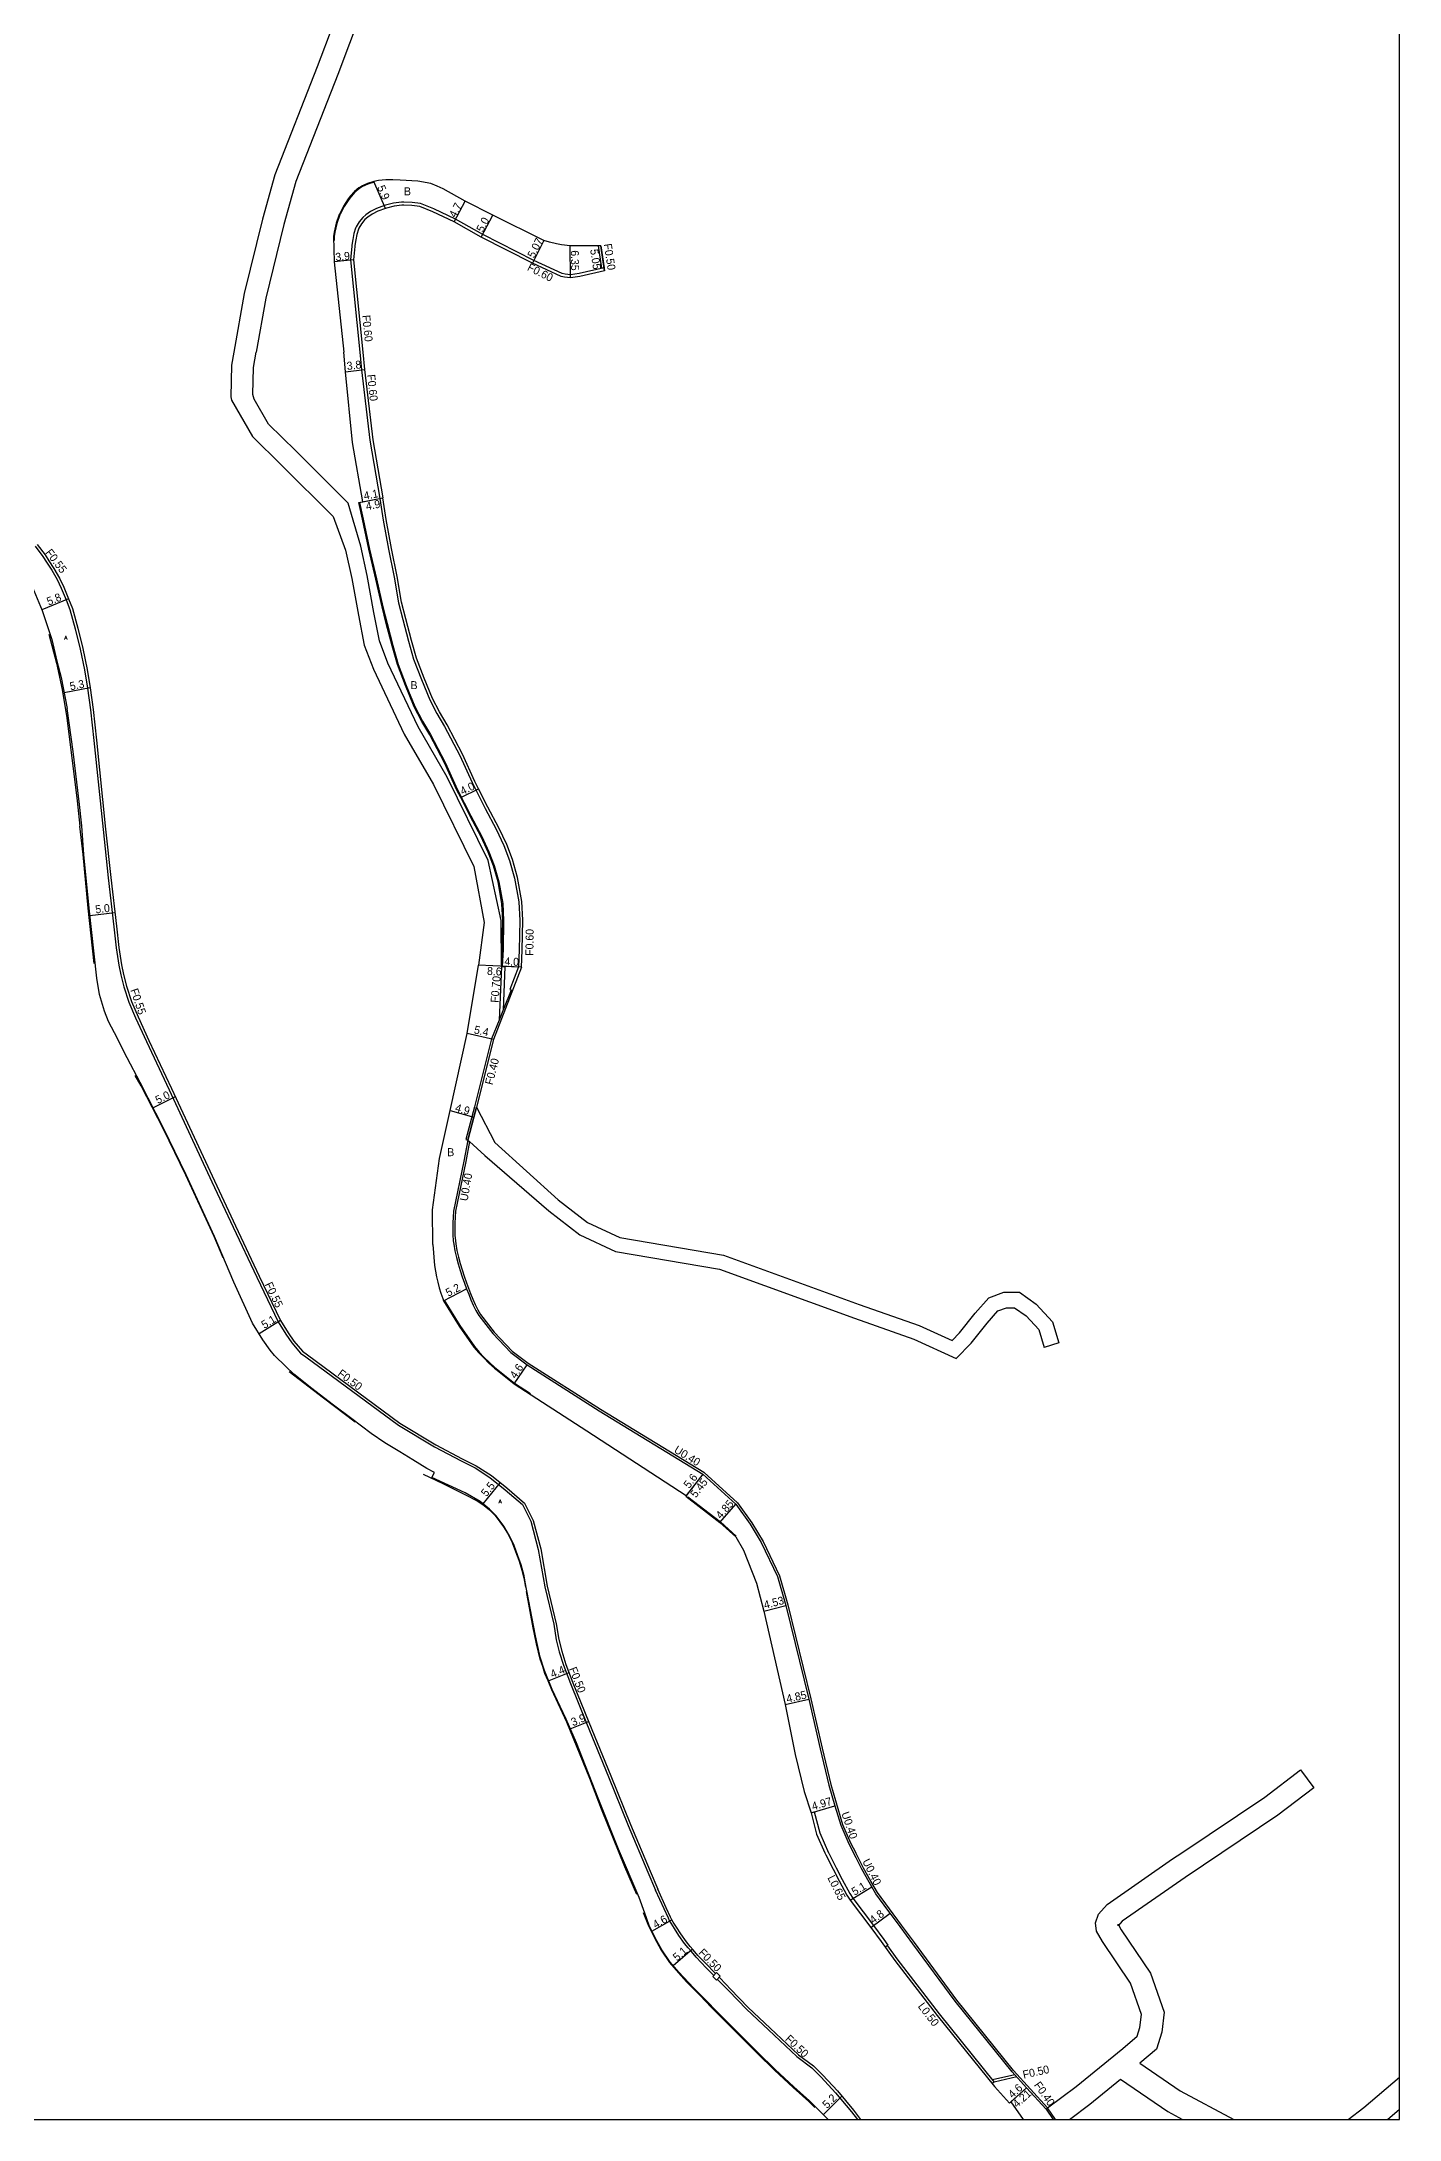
# Model space of a CAD drawing. Header units: metres. Extents: x -27200 to -24000, y -87000 to -85800.
# Drawn here: x -24271.4 to -24000, y -87000 to -86584.6 of the extents above; entities that cross this region are included whole.
import ezdxf

# ---------------------------------------------------------------- set-up
doc = ezdxf.new("R2010")
doc.units = ezdxf.units.M
doc.header["$LTSCALE"] = 2.5
for name, color, linetype in [('側溝・桝', 7, 'Continuous'), ('図郭', 7, 'Continuous'), ('幅員', 7, 'Continuous'), ('歩道・分離帯・安全施設', 7, 'Continuous'), ('舗装', 7, 'Continuous'), ('道路', 7, 'Continuous')]:
    doc.layers.add(name, color=color, linetype=linetype)
doc.styles.get("Standard").update_dxf_attribs({"font": ''})
doc.styles.add('YOKO_DECO', font='txt.shx', dxfattribs={"bigfont": 'extfont.shx'})
doc.styles.get('Standard').set_extended_font_data('@MS PGothic')

msp = doc.modelspace()

# ---------------------------------------------------------------- linework, layer by layer
at = {"layer": '側溝・桝', "flags": 128}
for points in [[(-24158.86, -86630.42), (-24158.95, -86629.82), (-24163.92, -86630.97), (-24165.67, -86631.22), (-24166.76, -86631.12), (-24167.33, -86630.99), (-24173.01, -86628.37), (-24183.21, -86623.18), (-24188.63, -86620.14), (-24192.97, -86618.07), (-24195.65, -86617.01), (-24197.32, -86616.75), (-24198.97, -86616.7), (-24199.44, -86616.72), (-24201.05, -86616.94), (-24202.62, -86617.33), (-24202.83, -86617.4), (-24204.41, -86617.99), (-24205.61, -86618.61), (-24206.54, -86619.23), (-24207.17, -86619.79), (-24207.91, -86620.67), (-24208.51, -86621.66), (-24208.61, -86621.89), (-24208.98, -86623.01), (-24209.19, -86624.17), (-24209.35, -86625.3), (-24209.38, -86625.52), (-24209.64, -86628.24), (-24207.74, -86646.7)], [(-24160.13, -86625.43), (-24159.44, -86629.94)], [(-24159.63, -86625.43), (-24158.95, -86629.82)], [(-24207.74, -86646.7), (-24207.44, -86650.25), (-24205.76, -86664.29), (-24203.75, -86675.93), (-24203.13, -86680.28), (-24202.03, -86686.07), (-24200.93, -86691.66), (-24200.03, -86696.82), (-24199.2, -86700.13), (-24198.05, -86704.5), (-24197.04, -86708.08), (-24195.47, -86712.11), (-24193.8, -86716.19), (-24192.41, -86718.91), (-24190.83, -86721.52), (-24187.81, -86727.32), (-24185.3, -86732.76), (-24182.73, -86737.92), (-24180.51, -86742.07), (-24178.97, -86745.34), (-24177.83, -86748.32), (-24176.83, -86751.83), (-24175.99, -86756.57), (-24175.78, -86760.29), (-24175.9, -86766.21), (-24176.06, -86769.55), (-24177.82, -86774.1), (-24177.26, -86774.32)], [(-24179.46, -86769.48), (-24179.93, -86780.21)], [(-24179.46, -86769.48), (-24178.76, -86769.51), (-24179.14, -86778.24)], [(-24177.53, -86774.22), (-24179.05, -86778.01), (-24179.93, -86780.21), (-24181.43, -86783.96), (-24184.86, -86797.54), (-24186.57, -86804.13), (-24186.18, -86804.23)], [(-24186.18, -86804.23), (-24184.98, -86799.63), (-24184.48, -86797.64)], [(-24185.85, -86804.53), (-24186.61, -86808.5), (-24188.64, -86818.44), (-24188.73, -86819.62), (-24188.79, -86820.81), (-24188.81, -86822), (-24188.77, -86823.19), (-24188.68, -86824.37), (-24188.6, -86824.98), (-24188.37, -86826.29), (-24188.08, -86827.6), (-24187.72, -86828.89), (-24187.33, -86830.18), (-24186.9, -86831.45), (-24186.45, -86832.72), (-24186.05, -86833.79), (-24185.64, -86834.89), (-24185.2, -86835.99), (-24184.72, -86837.07), (-24184.2, -86838.13), (-24183.68, -86839.06), (-24180.91, -86842.61), (-24177.31, -86846.4), (-24174.12, -86848.82), (-24159.7, -86858.01), (-24139.02, -86870.63)], [(-24139.02, -86870.63), (-24138.98, -86870.65), (-24132.3, -86876.74)], [(-24132.3, -86876.74), (-24129.44, -86880.75), (-24127.18, -86884.44), (-24123.93, -86891.31), (-24122.25, -86897.12), (-24117.64, -86915.91), (-24115.38, -86925.8), (-24113.63, -86933.05), (-24111.29, -86941.05), (-24109.68, -86944.71), (-24108.65, -86946.7)], [(-24117.58, -86938.68), (-24116.96, -86938.5), (-24115.86, -86942.71), (-24114.1, -86946.7)], [(-24114.1, -86946.7), (-24114.06, -86946.8), (-24112.57, -86949.69), (-24111.4, -86952.02), (-24109.84, -86954.82), (-24109.26, -86955.78), (-24105.13, -86961.24), (-24103.06, -86964.02), (-24102.22, -86965.19), (-24102.74, -86965.57)], [(-24070.31, -86997.7), (-24077.1, -86990.19), (-24088.44, -86976.13), (-24096.91, -86964.65), (-24099.49, -86961.19), (-24101.93, -86957.92), (-24104.28, -86954.65), (-24105.65, -86952.38), (-24107.11, -86949.76), (-24108.25, -86947.49), (-24108.65, -86946.7)], [(-24102.34, -86965.28), (-24100.44, -86967.91), (-24092.01, -86978.88), (-24081, -86992.52), (-24081.39, -86992.84)], [(-24076.85, -86991.06), (-24081.35, -86992.09)], [(-24076.47, -86991.49), (-24081, -86992.52)], [(-24070.63, -86997.94), (-24069.2, -87000)], [(-24068.71, -87000), (-24070.31, -86997.7)]]:
    msp.add_lwpolyline(points, dxfattribs=at)
at = {"layer": '側溝・桝'}
for points in [[(-24272.67, -86685.48), (-24271.12, -86687.53), (-24270.37, -86688.69), (-24269.36, -86690.25), (-24268.25, -86692.13), (-24267.43, -86693.91), (-24266.48, -86696.23), (-24265.73, -86698.14), (-24264.64, -86702.01), (-24263.67, -86706.08), (-24262.81, -86710.22), (-24262.19, -86713.87), (-24261.61, -86718.22), (-24260.94, -86724.33), (-24259.1, -86742.13), (-24258.06, -86751.78), (-24256.95, -86761.55), (-24256.46, -86765.79), (-24255.93, -86769.24), (-24255.54, -86771.21), (-24254.94, -86773.6), (-24253.91, -86776.67), (-24252.58, -86779.8), (-24250.43, -86784.53), (-24245.9, -86794.14), (-24237.34, -86812.58), (-24233.1, -86821.59), (-24228.37, -86831.64), (-24224.08, -86840.55), (-24222.57, -86843.03), (-24221.39, -86844.75), (-24219.61, -86846.78), (-24218.55, -86847.56), (-24200.05, -86861.21), (-24192.85, -86865.56), (-24187.52, -86868.36), (-24184.74, -86869.75), (-24181.76, -86871.69), (-24178.74, -86874.12), (-24175.23, -86877.08), (-24173.59, -86880.43), (-24172.12, -86886.04), (-24170.82, -86893.51), (-24169.02, -86900.98), (-24168.51, -86904.13), (-24167.9, -86906.51), (-24167.1, -86909.19), (-24165.64, -86912.88), (-24162.48, -86920.77), (-24158.06, -86931.53), (-24154.12, -86941.23), (-24150.2, -86950.54), (-24148.67, -86954.14)], [(-24137.04, -86971.21), (-24137.6, -86970.64), (-24138.54, -86969.66), (-24140.56, -86967.55), (-24141.51, -86966.45), (-24142.16, -86965.72), (-24142.9, -86964.8), (-24144, -86963.2), (-24144.91, -86961.8), (-24145.58, -86960.79), (-24145.85, -86960.32), (-24146.11, -86959.79), (-24146.97, -86957.91), (-24148.67, -86954.14)], [(-24136.33, -86971.94), (-24134.9, -86973.4), (-24134.03, -86974.28)], [(-24134.03, -86974.28), (-24130.5, -86977.97), (-24126.08, -86982.09), (-24120.44, -86987.45), (-24117.44, -86989.69), (-24115.58, -86991.52), (-24112.7, -86994.65), (-24109.52, -86998.46), (-24108.33, -87000)]]:
    msp.add_lwpolyline(points, dxfattribs=at)
msp.add_lwpolyline([(-24136.48, -86970.64), (-24135.75, -86971.35), (-24136.51, -86972.13), (-24137.25, -86971.41)], close=True, dxfattribs=at)
at = {"layer": '図郭'}
msp.add_lwpolyline([(-24800, -87000), (-24000, -87000), (-24000, -86400), (-24800, -86400)], close=True, dxfattribs=at)
at = {"layer": '幅員', "flags": 128}
for points in [[(-24202.63, -86617.96), (-24204.97, -86612.55)], [(-24188.9, -86620.67), (-24186.73, -86616.5)], [(-24183.49, -86623.71), (-24181.17, -86619.28)], [(-24170.97, -86624.39), (-24173.27, -86628.91)], [(-24165.65, -86631.82), (-24165.72, -86625.47)], [(-24158.86, -86630.42), (-24159.63, -86625.43)], [(-24209.04, -86628.24), (-24212.92, -86628.62)], [(-24210.62, -86650.61), (-24206.85, -86650.16)], [(-24207.97, -86676.76), (-24203.15, -86675.84)], [(-24207.18, -86676.61), (-24203.15, -86675.84)], [(-24265.98, -86696.03), (-24271.34, -86698.2)], [(-24261.66, -86713.79), (-24266.87, -86714.81)], [(-24187.61, -86735.75), (-24184.03, -86733.97)], [(-24261.72, -86759.29), (-24256.73, -86758.73)], [(-24175.46, -86769.67), (-24184.05, -86769.26)], [(-24175.46, -86769.67), (-24179.46, -86769.48)], [(-24181.05, -86784.1), (-24186.32, -86782.93)], [(-24244.66, -86795.55), (-24249.07, -86797.78)], [(-24189.7, -86798.3), (-24184.98, -86799.63)], [(-24191.05, -86836.32), (-24186.43, -86833.93)], [(-24223.61, -86840.3), (-24227.91, -86842.93)], [(-24176.93, -86852.95), (-24174.35, -86849.14)], [(-24139.22, -86870.97), (-24142.64, -86875.41)], [(-24139.22, -86870.97), (-24142.55, -86875.29)], [(-24179.75, -86872.67), (-24183.18, -86876.92)], [(-24135.81, -86880.64), (-24132.6, -86877.01)], [(-24127.02, -86898.37), (-24122.63, -86897.23)], [(-24165.97, -86910.69), (-24170.01, -86912.34)], [(-24122.76, -86917.08), (-24118.03, -86916)], [(-24165.73, -86921.89), (-24162.08, -86920.43)], [(-24117.58, -86938.68), (-24112.81, -86937.29)], [(-24109.8, -86956.14), (-24105.44, -86953.51)], [(-24105.65, -86961.63), (-24101.81, -86958.76)], [(-24111.44, -86995.37), (-24115.14, -86999.05)], [(-24074.51, -86993.65), (-24077.92, -86996.73)], [(-24077.64, -86996.47), (-24074.51, -86993.65)]]:
    msp.add_lwpolyline(points, dxfattribs=at)
at = {"layer": '幅員'}
for points in [[(-24149.39, -86962.39), (-24145.4, -86960.09)], [(-24145.14, -86969.23), (-24141.31, -86965.92)]]:
    msp.add_lwpolyline(points, dxfattribs=at)
at = {"layer": '歩道・分離帯・安全施設', "flags": 128}
for points in [[(-24204.91, -86612.69), (-24206.2, -86613.09), (-24207.38, -86613.67), (-24207.4, -86613.68), (-24207.87, -86613.98), (-24208.74, -86614.71), (-24209.51, -86615.57), (-24209.96, -86616.16), (-24210.92, -86617.6), (-24211.7, -86619.16), (-24211.74, -86619.23), (-24212.35, -86620.96), (-24212.78, -86622.74), (-24212.91, -86623.59), (-24212.89, -86624.37)], [(-24207.82, -86676.73), (-24207.08, -86680.07), (-24205.82, -86686.06), (-24204.43, -86692.04), (-24203.19, -86697.58), (-24202.34, -86700.94), (-24201.18, -86705.35), (-24200.12, -86709.11), (-24198.49, -86713.31), (-24196.75, -86717.55), (-24195.25, -86720.49), (-24193.66, -86723.12), (-24190.73, -86728.75), (-24188.23, -86734.17), (-24185.62, -86739.41), (-24183.42, -86743.53), (-24181.96, -86746.62), (-24180.91, -86749.35), (-24180, -86752.56), (-24179.22, -86756.95), (-24179.03, -86760.35), (-24179.15, -86766.1), (-24179.31, -86769.49)], [(-24190.91, -86836.25), (-24187.79, -86841.31), (-24184.88, -86845.51), (-24183.92, -86846.6), (-24182.91, -86847.66), (-24181.86, -86848.68), (-24180.78, -86849.67), (-24180.52, -86849.9), (-24176.85, -86852.83), (-24173.64, -86854.9)], [(-24142.23, -86875.53), (-24135.72, -86880.52), (-24132.55, -86883.37)]]:
    msp.add_lwpolyline(points, dxfattribs=at)
at = {"layer": '歩道・分離帯・安全施設'}
for points in [[(-24269.91, -86703.06), (-24268.41, -86708.9), (-24267.25, -86714.17), (-24266.32, -86719.77), (-24264.26, -86736.39), (-24263.75, -86741.45)], [(-24260.85, -86768.94), (-24262.06, -86757.86), (-24263.09, -86747.1), (-24263.75, -86741.45)], [(-24235.07, -86827.73), (-24236.86, -86823.5), (-24242.54, -86811.22), (-24246.99, -86802.02), (-24251.5, -86793.35), (-24252.69, -86791.29)], [(-24221.91, -86850.47), (-24215.01, -86855.72), (-24208.7, -86860.52)], [(-24195.14, -86871.01), (-24191.19, -86872.86), (-24186.63, -86875.12), (-24184.33, -86876.32), (-24183.17, -86877.07), (-24181.87, -86878.11), (-24180.76, -86879.23), (-24179.76, -86880.51), (-24179.04, -86881.54), (-24178.09, -86883.11), (-24177.32, -86884.69), (-24176.63, -86886.44), (-24176.01, -86888.2), (-24175.38, -86890.18), (-24174.98, -86891.75), (-24174.68, -86893.6)], [(-24152.42, -86955.05), (-24154.81, -86949.48), (-24159.47, -86938), (-24161.82, -86931.81), (-24166.43, -86920.61), (-24169.43, -86914.11), (-24170.15, -86912.34), (-24170.77, -86910.84), (-24171.23, -86909.47), (-24171.76, -86907.96), (-24172.49, -86904.9), (-24173.1, -86901.74), (-24174.48, -86894.48)], [(-24151.16, -86958.61), (-24150.06, -86961.31), (-24148.88, -86963.67), (-24147.53, -86966.15), (-24145.87, -86968.6), (-24144.11, -86970.72), (-24142.48, -86972.47), (-24141.1, -86973.86), (-24139.73, -86975.21), (-24137.53, -86977.53)], [(-24116.85, -86997.61), (-24118.02, -86996.43), (-24121.15, -86993.61), (-24124.9, -86990.15), (-24128.35, -86986.77), (-24137.53, -86977.53)]]:
    msp.add_lwpolyline(points, dxfattribs=at)
at = {"layer": '舗装', "flags": 128}
for points in [[(-24184.98, -86799.63), (-24186.18, -86804.23)], [(-24184.48, -86797.64), (-24184.98, -86799.63)]]:
    msp.add_lwpolyline(points, dxfattribs=at)
at = {"layer": '道路', "flags": 128}
for points in [[(-24206.93, -86564.79), (-24216.31, -86589.64), (-24224.76, -86611.22), (-24227.23, -86620.1), (-24230.9, -86634.98), (-24232.96, -86646.7)], [(-24202.81, -86566.34), (-24212.2, -86591.21), (-24220.58, -86612.61), (-24222.97, -86621.21), (-24226.59, -86635.89), (-24228.49, -86646.7)], [(-24159.63, -86625.43), (-24160.13, -86625.43), (-24165.72, -86625.47), (-24167.48, -86625.24), (-24168.45, -86625.05), (-24169.84, -86624.74), (-24170.97, -86624.39), (-24181.17, -86619.28), (-24186.73, -86616.5), (-24191.1, -86614.08), (-24192.34, -86613.51), (-24193.59, -86612.98), (-24196.21, -86612.53), (-24199.69, -86612.29), (-24201.15, -86612.26), (-24202.6, -86612.26), (-24204.05, -86612.38), (-24204.97, -86612.55), (-24206.25, -86612.95), (-24206.26, -86612.95), (-24207.45, -86613.53), (-24207.48, -86613.55), (-24207.96, -86613.86), (-24208.85, -86614.61), (-24209.63, -86615.48), (-24210.08, -86616.07), (-24211.05, -86617.53), (-24211.84, -86619.1), (-24211.88, -86619.18), (-24212.5, -86620.92), (-24212.93, -86622.71), (-24213.06, -86623.58), (-24212.92, -86628.62), (-24211, -86646.7)], [(-24158.86, -86630.42), (-24163.81, -86631.56), (-24165.65, -86631.82), (-24166.85, -86631.72), (-24167.52, -86631.56), (-24173.27, -86628.91), (-24183.49, -86623.71), (-24188.9, -86620.67), (-24193.21, -86618.62), (-24195.81, -86617.59), (-24197.37, -86617.35), (-24198.96, -86617.3), (-24199.39, -86617.32), (-24200.94, -86617.53), (-24202.45, -86617.91), (-24202.63, -86617.96), (-24204.17, -86618.54), (-24205.3, -86619.13), (-24206.17, -86619.71), (-24206.74, -86620.21), (-24207.42, -86621.02), (-24207.98, -86621.94), (-24208.05, -86622.1), (-24208.4, -86623.16), (-24208.6, -86624.27), (-24208.76, -86625.38), (-24208.79, -86625.6), (-24209.04, -86628.24), (-24207.14, -86646.7)], [(-24159.63, -86625.43), (-24158.86, -86630.42)], [(-24232.96, -86646.7), (-24233.42, -86649.33), (-24233.57, -86655.61), (-24233.4, -86656.29), (-24229.24, -86663.59), (-24223.41, -86669.27), (-24213.1, -86679.56), (-24210.61, -86686.25), (-24209.38, -86691.92), (-24208.07, -86699.3), (-24206.88, -86705.25), (-24205.06, -86710.1), (-24198.9, -86723.06), (-24193.08, -86733.13), (-24185.02, -86749.51), (-24182.91, -86760.75), (-24184.05, -86769.26)], [(-24179.46, -86769.48), (-24179.5, -86760.34), (-24182.09, -86748.34), (-24190.3, -86731.65), (-24196.1, -86721.6), (-24202.16, -86708.87), (-24203.84, -86704.38), (-24204.98, -86698.72), (-24206.29, -86691.32), (-24207.56, -86685.47), (-24210.12, -86676.86), (-24220.59, -86666.41), (-24226.04, -86661.1), (-24228.92, -86656.12), (-24229.16, -86655.13), (-24229.03, -86649.77), (-24228.49, -86646.7)], [(-24207.97, -86676.76), (-24207.18, -86676.61), (-24209.23, -86664.75), (-24210.62, -86650.61), (-24211, -86646.7)], [(-24207.14, -86646.7), (-24206.85, -86650.16), (-24205.17, -86664.2), (-24203.15, -86675.84)], [(-24175.46, -86769.67), (-24175.3, -86766.23), (-24175.18, -86760.28), (-24175.39, -86756.5), (-24176.24, -86751.7), (-24177.26, -86748.13), (-24178.42, -86745.11), (-24179.98, -86741.8), (-24182.2, -86737.64), (-24184.03, -86733.97), (-24184.76, -86732.5), (-24187.28, -86727.06), (-24190.3, -86721.23), (-24191.88, -86718.61), (-24193.25, -86715.94), (-24194.92, -86711.88), (-24196.47, -86707.89), (-24197.47, -86704.34), (-24198.61, -86699.98), (-24199.44, -86696.69), (-24200.34, -86691.55), (-24201.44, -86685.95), (-24202.54, -86680.18), (-24203.15, -86675.84)], [(-24179.46, -86769.48), (-24179.3, -86766.09), (-24179.18, -86760.35), (-24179.37, -86756.96), (-24180.15, -86752.59), (-24181.05, -86749.4), (-24182.1, -86746.68), (-24183.55, -86743.6), (-24185.75, -86739.48), (-24187.61, -86735.75), (-24188.37, -86734.23), (-24190.87, -86728.82), (-24193.79, -86723.19), (-24195.38, -86720.56), (-24196.89, -86717.61), (-24198.63, -86713.37), (-24200.26, -86709.16), (-24201.33, -86705.39), (-24202.49, -86700.97), (-24203.34, -86697.62), (-24204.58, -86692.07), (-24205.97, -86686.09), (-24207.22, -86680.11), (-24207.97, -86676.76)], [(-24193.18, -86825.06), (-24193.22, -86818.14), (-24191.88, -86807.91), (-24189.7, -86798.3), (-24186.32, -86782.93), (-24184.05, -86769.26)], [(-24175.46, -86769.67), (-24181.05, -86784.1), (-24184.48, -86797.64)], [(-24184.48, -86797.64), (-24180.8, -86804.73), (-24168.15, -86816.14), (-24162.26, -86820.67), (-24155.79, -86823.72), (-24135.12, -86827.21), (-24107.95, -86837.08), (-24095.96, -86841.3), (-24089.41, -86844.28), (-24087.92, -86842.74), (-24084.76, -86838.83), (-24082.04, -86835.72), (-24079.07, -86834.65), (-24075.94, -86834.63), (-24072.57, -86836.99), (-24069.35, -86840.53), (-24068.07, -86844.76)], [(-24186.18, -86804.23), (-24187, -86808.42), (-24189.04, -86818.4), (-24189.13, -86819.6), (-24189.19, -86820.79), (-24189.21, -86821.99), (-24189.18, -86823.18), (-24189.09, -86824.37), (-24189, -86825.03), (-24188.77, -86826.36), (-24188.47, -86827.67), (-24188.12, -86828.97), (-24187.72, -86830.26), (-24187.29, -86831.54), (-24186.84, -86832.81), (-24186.43, -86833.93), (-24186.01, -86835.04), (-24185.57, -86836.14), (-24185.09, -86837.23), (-24184.57, -86838.3), (-24184.02, -86839.27), (-24181.22, -86842.87), (-24177.58, -86846.7), (-24174.35, -86849.14), (-24159.92, -86858.35), (-24139.22, -86870.97), (-24132.6, -86877.01)], [(-24186.18, -86804.23), (-24185.85, -86804.53), (-24182.8, -86807.29), (-24169.99, -86818.39), (-24163.78, -86823.16), (-24156.67, -86826.52), (-24135.86, -86830.04), (-24108.93, -86839.81), (-24097.05, -86844), (-24088.57, -86847.85), (-24085.61, -86844.79), (-24082.4, -86840.81), (-24080.24, -86838.35), (-24078.52, -86837.73), (-24076.91, -86837.72), (-24074.61, -86839.32), (-24072.09, -86842.09), (-24071.01, -86845.65)], [(-24193.18, -86825.06), (-24192.82, -86829.29), (-24192.63, -86830.41), (-24192.42, -86831.53), (-24192.19, -86832.65), (-24191.91, -86833.75), (-24191.59, -86834.84), (-24191.21, -86835.91), (-24191.05, -86836.32), (-24187.92, -86841.4), (-24185, -86845.6), (-24184.03, -86846.7), (-24183.01, -86847.76), (-24181.96, -86848.79), (-24180.88, -86849.78), (-24180.62, -86850.01), (-24176.93, -86852.95), (-24162.42, -86862.33), (-24142.55, -86875.29), (-24142.64, -86875.41), (-24135.81, -86880.64)], [(-24068.07, -86844.76), (-24071.01, -86845.65)], [(-24132.6, -86877.01), (-24129.78, -86880.97), (-24127.53, -86884.63), (-24124.3, -86891.45), (-24122.63, -86897.23), (-24118.03, -86916), (-24115.77, -86925.89), (-24114.02, -86933.16), (-24112.81, -86937.29), (-24111.67, -86941.19), (-24110.04, -86944.88), (-24109.1, -86946.7)], [(-24135.81, -86880.64), (-24132.62, -86883.5), (-24131.07, -86886.21), (-24128.47, -86892.81), (-24127.02, -86898.37), (-24122.76, -86917.08), (-24120.74, -86927.06), (-24118.95, -86934.47), (-24117.58, -86938.68), (-24116.47, -86942.94), (-24114.81, -86946.7)], [(-24043.5, -86946.7), (-24026.9, -86935.55), (-24019.79, -86930.14)], [(-24017.09, -86933.68), (-24024.31, -86939.17), (-24035.52, -86946.7)], [(-24019.79, -86930.14), (-24017.09, -86933.68)], [(-24114.81, -86946.7), (-24114.65, -86947.08), (-24113.15, -86949.98), (-24111.98, -86952.33), (-24110.41, -86955.14), (-24109.8, -86956.14), (-24105.65, -86961.63), (-24103.59, -86964.41), (-24100.84, -86968.21), (-24092.4, -86979.19), (-24080.9, -86993.44), (-24077.92, -86996.73), (-24077.64, -86996.47), (-24075.17, -87000)], [(-24070.63, -86997.94), (-24074.51, -86993.65), (-24077.4, -86990.45), (-24088.76, -86976.38), (-24097.23, -86964.89), (-24099.81, -86961.43), (-24101.81, -86958.76), (-24102.26, -86958.16), (-24104.62, -86954.87), (-24105.44, -86953.51), (-24105.99, -86952.58), (-24107.47, -86949.94), (-24108.6, -86947.67), (-24109.1, -86946.7)], [(-24070.63, -86997.94), (-24070.31, -86997.7), (-24064.61, -86993.44), (-24055.31, -86985.83), (-24052.39, -86983.36), (-24051.85, -86981.62), (-24051.58, -86979.05), (-24053.78, -86972.75), (-24059.37, -86964.43), (-24060.56, -86962.33), (-24060.75, -86960.68), (-24060.11, -86958.94), (-24058.38, -86957.02), (-24045.33, -86947.93), (-24043.5, -86946.7)], [(-24010.27, -87000), (-24007.1, -86997.64), (-24000, -86991.53)], [(-24002.4, -87000), (-24000, -86997.94)]]:
    msp.add_lwpolyline(points, dxfattribs=at)
at = {"layer": '道路'}
for points in [[(-24272.25, -86685.15), (-24270.68, -86687.23), (-24269.92, -86688.4), (-24268.91, -86689.97), (-24267.77, -86691.88), (-24266.93, -86693.69), (-24265.98, -86696.03), (-24265.22, -86697.97), (-24264.13, -86701.88), (-24263.15, -86705.97), (-24262.28, -86710.12), (-24261.66, -86713.79), (-24261.08, -86718.16), (-24260.4, -86724.28), (-24258.57, -86742.07), (-24257.53, -86751.72), (-24256.42, -86761.48), (-24255.93, -86765.72), (-24255.4, -86769.15), (-24255.02, -86771.09), (-24254.43, -86773.45), (-24253.41, -86776.48), (-24252.09, -86779.58), (-24249.95, -86784.3), (-24245.42, -86793.91), (-24236.85, -86812.36), (-24232.61, -86821.36), (-24227.88, -86831.41), (-24223.61, -86840.3), (-24222.12, -86842.74), (-24220.97, -86844.42), (-24219.24, -86846.39), (-24218.25, -86847.16), (-24199.77, -86860.79), (-24192.61, -86865.12), (-24187.3, -86867.91), (-24184.49, -86869.31), (-24181.47, -86871.29), (-24178.42, -86873.74), (-24174.83, -86876.77), (-24173.12, -86880.26), (-24171.63, -86885.93), (-24170.33, -86893.41), (-24168.53, -86900.89), (-24168.03, -86904.03), (-24167.42, -86906.38), (-24166.63, -86909.03), (-24165.18, -86912.69), (-24162.02, -86920.58), (-24157.6, -86931.34), (-24153.66, -86941.04), (-24149.74, -86950.35), (-24148.21, -86953.94)], [(-24274.83, -86691.31), (-24272.91, -86694.33), (-24271.29, -86698.33), (-24269.35, -86704.11), (-24268.3, -86708.49), (-24267.47, -86711.74), (-24266.25, -86717.96)], [(-24263.34, -86741.41), (-24263.79, -86737.15), (-24265.04, -86726.56), (-24266.25, -86717.96)], [(-24193.38, -86871.64), (-24192.87, -86870.66), (-24194.37, -86869.89), (-24197.2, -86868.13), (-24199.8, -86866.56), (-24202.77, -86864.75), (-24205.48, -86862.88), (-24209.34, -86859.96), (-24213.06, -86857.18), (-24217.37, -86853.86), (-24219.02, -86852.56), (-24220.98, -86850.99), (-24222.54, -86849.45), (-24224.83, -86847.29), (-24225.71, -86846.24), (-24227.17, -86844.16), (-24229.22, -86840.8), (-24232.95, -86832.61), (-24236.81, -86823.48), (-24242.49, -86811.19), (-24246.95, -86801.99), (-24251.65, -86792.68), (-24254.28, -86787.74), (-24256.78, -86782.79), (-24257.99, -86780.48), (-24258.82, -86778.43), (-24259.8, -86775.13), (-24260.34, -86771.86), (-24261.88, -86757.84), (-24262.91, -86747.09), (-24263.34, -86741.41)], [(-24174.72, -86892.59), (-24174.96, -86891.34), (-24175.55, -86889.16), (-24176.18, -86887.33), (-24176.94, -86885.24), (-24177.86, -86883.31), (-24179, -86881.42), (-24180.5, -86879.36), (-24181.85, -86877.98), (-24183.74, -86876.46), (-24186.74, -86874.71), (-24193.38, -86871.64)], [(-24169.32, -86914.03), (-24170.86, -86910.28), (-24171.75, -86907.61), (-24172.68, -86903.31), (-24174.41, -86894.32), (-24174.72, -86892.59)], [(-24151.97, -86955.66), (-24156.09, -86945.98), (-24160.14, -86935.76), (-24164.5, -86924.74), (-24166.56, -86919.96), (-24167.72, -86917.46), (-24168.26, -86916.31), (-24169.32, -86914.03)], [(-24035.52, -86946.7), (-24042.82, -86951.61), (-24055.41, -86960.38), (-24056.23, -86961.28), (-24056.21, -86961.23), (-24056.24, -86960.93), (-24055.58, -86962.09), (-24049.77, -86970.74), (-24047.05, -86978.53), (-24047.47, -86982.52), (-24048.53, -86985.92), (-24051.86, -86988.74), (-24043.79, -86994.25), (-24033.1, -87000)], [(-24133.67, -86973.94), (-24134.54, -86973.05), (-24135.97, -86971.57), (-24135.75, -86971.35), (-24136.48, -86970.64), (-24136.69, -86970.85), (-24137.25, -86970.3), (-24138.18, -86969.32), (-24140.19, -86967.21), (-24141.14, -86966.12), (-24141.78, -86965.4), (-24142.5, -86964.5), (-24143.59, -86962.92), (-24144.5, -86961.53), (-24145.15, -86960.53), (-24145.41, -86960.09), (-24145.66, -86959.57), (-24146.52, -86957.71), (-24148.21, -86953.94)], [(-24137.39, -86977.39), (-24137.56, -86977.23), (-24140.99, -86973.76), (-24144, -86970.59), (-24145.72, -86968.54), (-24147.39, -86966.11), (-24148.76, -86963.72), (-24149.93, -86961.24), (-24150.79, -86958.77), (-24151.97, -86955.66)], [(-24133.67, -86973.94), (-24130.14, -86977.61), (-24125.74, -86981.72), (-24120.11, -86987.06), (-24117.11, -86989.3), (-24115.22, -86991.17), (-24112.32, -86994.31), (-24109.13, -86998.14), (-24107.69, -87000)], [(-24114.2, -87000), (-24117.88, -86996.29), (-24121.02, -86993.47), (-24124.77, -86990), (-24128.21, -86986.63), (-24137.39, -86977.39)], [(-24065.96, -87000), (-24061.87, -86996.95), (-24055.77, -86991.96), (-24046.31, -86998.4), (-24043.35, -87000)]]:
    msp.add_lwpolyline(points, dxfattribs=at)

# ---------------------------------------------------------------- texts
at = {"layer": '側溝・桝'}
for s, rotation, p in [('F0.50', 278.7671, (-24159.03, -86625.11)), ('F0.60', 333.0161, (-24174.45, -86630.25)), ('F0.60', 275.8565, (-24207.31, -86639.35)), ('F0.60', 276.044, (-24206.32, -86651.22)), ('F0.55', 307.075, (-24270.7, -86686.79)), ('F0.60', 89.4575, (-24173.08, -86767.37)), ('F0.70', 85.4061, (-24180.06, -86776.81)), ('F0.55', 288.674, (-24253.67, -86774.22)), ('F0.40', 75.8013, (-24181.24, -86793.29)), ('U0.40', 80.013, (-24186.25, -86816.5)), ('F0.55', 295.6917, (-24226.81, -86833.07)), ('F0.50', 323.5826, (-24212.35, -86851.2)), ('U0.40', 328.2738, (-24145.12, -86866.55)), ('F0.50', 291.5991, (-24166.01, -86909.92)), ('U0.40', 288.8321, (-24111.56, -86938.8)), ('U0.40', 296.5852, (-24107.39, -86948.39)), ('L0.65', 296.5852, (-24114.37, -86951.68)), ('F0.50', 314, (-24140.2, -86966.78)), ('L0.50', 307.5424, (-24096.33, -86977.41)), ('F0.50', 316.4775, (-24122.9, -86984.07)), ('F0.50', 12.8881, (-24075.08, -86991.87)), ('F0.40', 305, (-24073.12, -86993.13))]:
    msp.add_text(s, height=1.6, rotation=rotation, dxfattribs=at).set_placement(p)
at = {"layer": '幅員'}
for s, rotation, p in [('5.9', 293.3361, (-24204.34, -86613.75)), ('4.7', 62.4202, (-24188.64, -86619.96)), ('5.0', 62.3076, (-24183.17, -86622.86)), ('5.07', 62.9609, (-24172.94, -86628.03)), ('5.05', 278.767, (-24161.75, -86626.23)), ('3.9', 5.6942, (-24212.58, -86628.49)), ('6.35', 270.5887, (-24165.59, -86626.34)), ('3.8', 6.7176, (-24210.29, -86650.27)), ('4.1', 10.8509, (-24206.84, -86676.23)), ('4.9', 10.8509, (-24206.42, -86678.31)), ('5.8', 22.0656, (-24269.95, -86697.37)), ('5.3', 11.1228, (-24265.57, -86714.3)), ('4.0', 26.4775, (-24187.24, -86735.29)), ('5.0', 6.4899, (-24260.55, -86758.91)), ('8.6', 357.2616, (-24182.38, -86771.19)), ('4.0', 357.2616, (-24178.91, -86769.26)), ('5.4', 347.5629, (-24185.06, -86782.86)), ('5.0', 26.8167, (-24248.14, -86797.03)), ('4.9', 344.2019, (-24188.85, -86798.43)), ('5.2', 27.4174, (-24190.1, -86835.55)), ('5.1', 31.4798, (-24226.85, -86841.99)), ('4.6', 55.8124, (-24176.62, -86852.05)), ('5.6', 52.4578, (-24141.95, -86873.98)), ('5.5', 51.1638, (-24182.46, -86875.63)), ('5.45', 52.4578, (-24140.6, -86875.85)), ('4.85', 48.468, (-24135.62, -86880.08)), ('4.53', 14.6842, (-24126.81, -86897.96)), ('4.4', 22.2724, (-24169.31, -86911.79)), ('4.85', 12.864, (-24122.33, -86916.72)), ('3.9', 21.8343, (-24165.18, -86921.41)), ('4.97', 16.3273, (-24117.2, -86938.22)), ('5.1', 31.0999, (-24108.89, -86955.3)), ('4.8', 36.825, (-24105.16, -86960.96)), ('4.6', 30, (-24148.66, -86961.89)), ('5.1', 41, (-24144.36, -86968.45)), ('5.2', 44.8457, (-24114.38, -86997.93)), ('4.6', 42.1057, (-24077.33, -86995.86)), ('4.21', 42.1057, (-24076.42, -86997.76))]:
    msp.add_text(s, height=1.6, rotation=rotation, dxfattribs=at).set_placement(p)
at = {"layer": '舗装'}
for p in [(-24198.95, -86615.35), (-24197.64, -86714.07), (-24190.3, -86807.43)]:
    msp.add_text('B', height=1.6, dxfattribs=at).set_placement(p)
at = {"layer": '舗装', "style": 'YOKO_DECO'}
for p in [(-24266.81, -86704.14, 717.69), (-24180.01, -86876.83, 718.02)]:
    msp.add_text('A', height=0.75, dxfattribs=at).set_placement(p)

doc.saveas('drawing.dxf')
